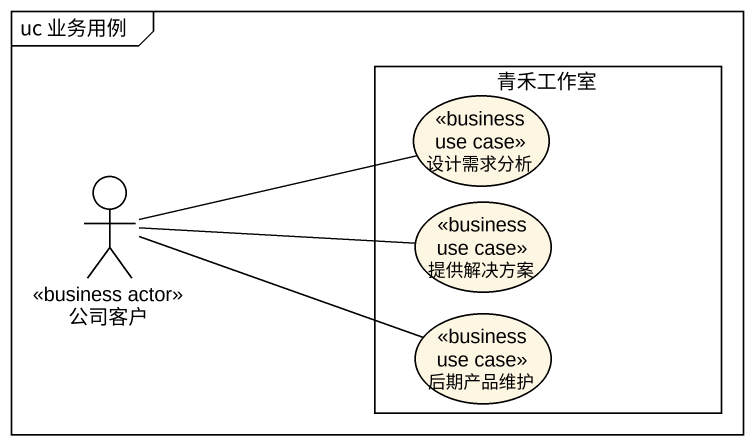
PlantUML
@startuml
mainframe uc 业务用例
rectangle 青禾工作室 {
  usecase 设计需求分析 <<business use case>>
  usecase 提供解决方案 <<business use case>>
  usecase 后期产品维护 <<business use case>>
}
actor 公司客户 <<business actor>>
设计需求分析 -left- 公司客户
提供解决方案 -left- 公司客户
后期产品维护 -left- 公司客户
@enduml
